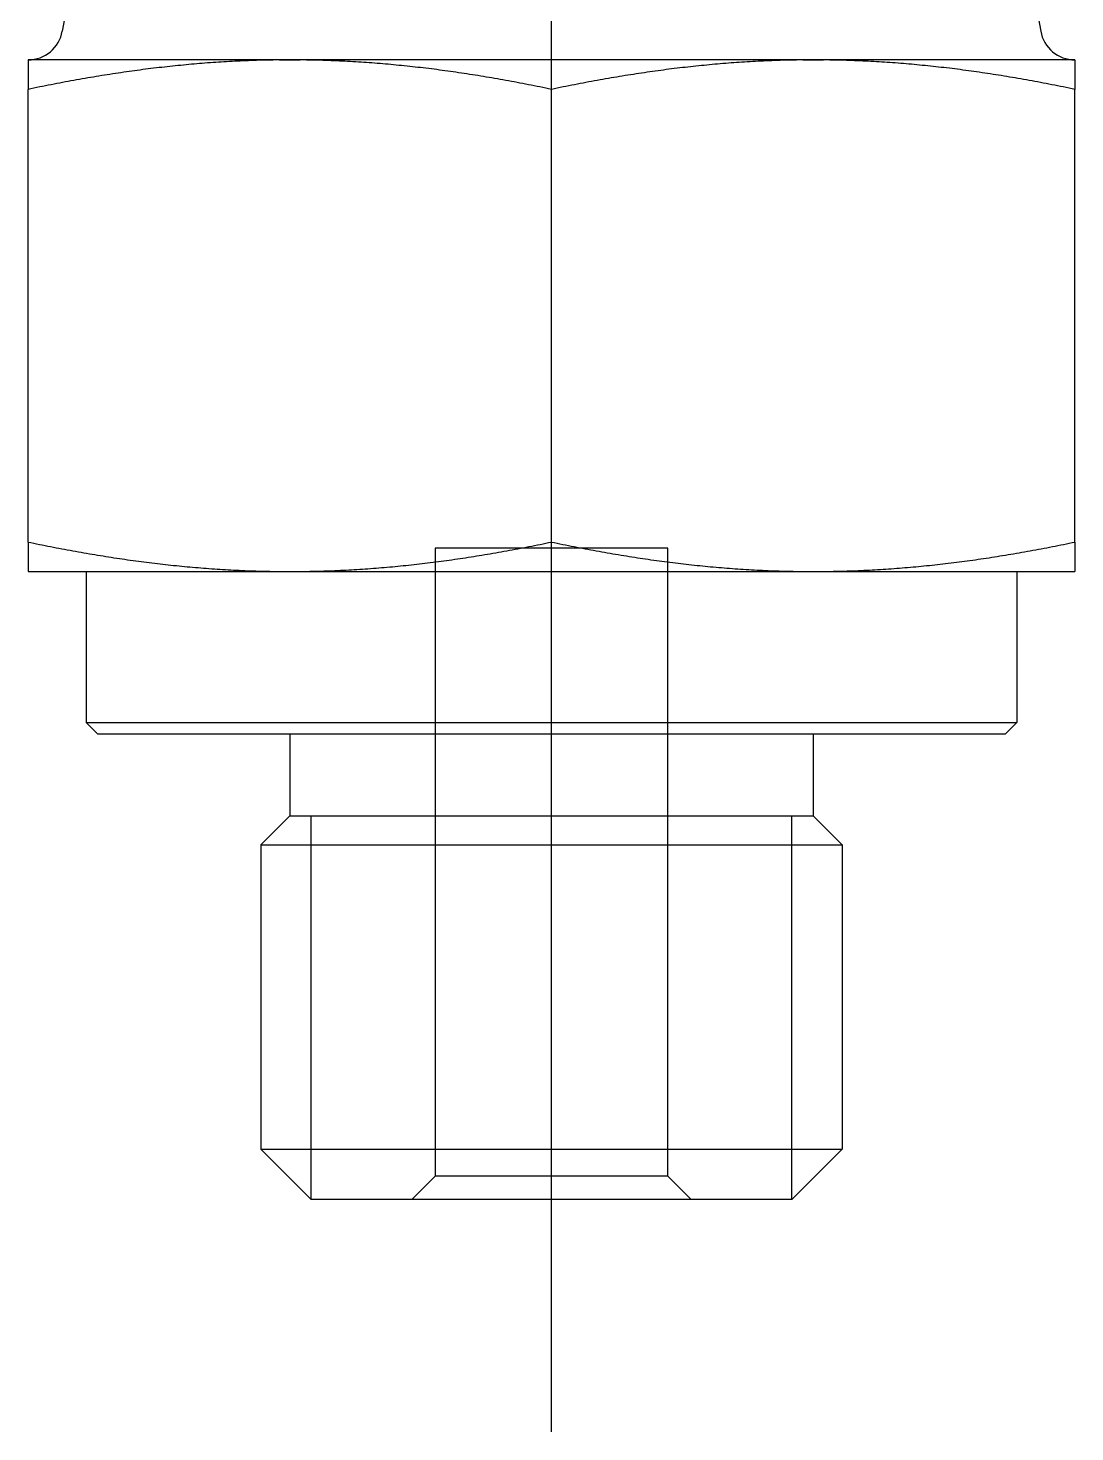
# Model space of a CAD drawing. Extents: x -10.3 to 48.9, y -18.9 to 23.3.
# Drawn here: x 35.92 to 44.92, y -2 to 10.07 of the extents above; entities that cross this region are included whole.
import ezdxf

# ---------------------------------------------------------------- set-up
doc = ezdxf.new("R2010")
doc.units = 0
doc.linetypes.add('CENTER', pattern=[50.8, 31.75, -6.35, 6.35, -6.35])
doc.linetypes.add('DASHED', pattern=[19.05, 12.7, -6.35])
doc.layers.get('0').update_dxf_attribs({"linetype": 'CONTINUOUS'})
doc.layers.add('CENTER', color=1, linetype='CENTER')

msp = doc.modelspace()

# ---------------------------------------------------------------- linework, layer by layer
at = {"color": 7, "linetype": 'CONTINUOUS'}
for p, q in [((36.419786, 11.2), (36.21394, 10.047263)), ((44.419786, 11.2), (44.625632, 10.047263)), ((35.919786, 9.800002), (35.919786, 9.799957)), ((44.919786, 9.799957), (35.919786, 9.8)), ((35.919786, 9.8), (35.919786, 9.546621)), ((38.080753, 9.8), (38.169786, 9.8)), ((38.080753, 9.799986), (38.258819, 9.799986)), ((38.169786, 9.8), (38.258819, 9.8)), ((42.580753, 9.8), (42.669786, 9.8)), ((42.580753, 9.799986), (42.758819, 9.799986)), ((42.669786, 9.8), (42.758819, 9.8)), ((44.919786, 9.800002), (44.919786, 9.799957)), ((44.919786, 9.8), (44.919786, 9.546621)), ((35.919786, 5.653379), (35.919786, 9.546621)), ((40.419786, 5.653379), (40.419786, 9.546621)), ((44.919786, 5.653379), (44.919786, 9.546621)), ((35.919786, 5.653379), (35.919786, 5.4)), ((44.919786, 5.653379), (44.919786, 5.4)), ((35.919786, 5.4), (44.919786, 5.4)), ((36.419786, 5.4), (36.419786, 4.1)), ((44.419786, 5.4), (44.419786, 4.1)), ((36.419786, 4.1), (44.419786, 4.1)), ((36.519786, 4), (36.419786, 4.1)), ((44.319786, 4), (36.519786, 4)), ((38.169786, 4), (38.169786, 3.3)), ((42.669786, 4), (42.669786, 3.3)), ((44.319786, 4), (44.419786, 4.1)), ((38.169786, 3.3), (37.919786, 3.05)), ((38.169786, 3.3), (42.669786, 3.3)), ((42.669786, 3.3), (42.919786, 3.05)), ((37.919786, 3.05), (42.919786, 3.05)), ((37.919786, 3.05), (37.919786, 0.433)), ((42.919786, 3.05), (42.919786, 0.433)), ((37.919786, 0.433), (42.919786, 0.433)), ((38.352786, 0), (37.919786, 0.433)), ((42.486786, 0), (42.919786, 0.433)), ((42.486786, 0), (38.352786, 0))]:
    msp.add_line(p, q, dxfattribs=at)
at = {"color": 3, "linetype": 'DASHED'}
for p, q in [((39.419786, 5.6), (39.419786, 0.2)), ((41.419786, 5.6), (39.419786, 5.6)), ((41.419786, 0.2), (41.419786, 5.6)), ((39.419786, 0.2), (39.219786, 0)), ((41.419786, 0.2), (39.419786, 0.2)), ((41.619786, 0), (41.419786, 0.2))]:
    msp.add_line(p, q, dxfattribs=at)
at = {"color": 3, "linetype": 'CONTINUOUS'}
for p, q in [((38.352786, 0), (38.352786, 3.3)), ((42.486786, 0), (42.486786, 3.3))]:
    msp.add_line(p, q, dxfattribs=at)
at = {"color": 7}
for points in [[(38.1698, 9.8, 0), (38.1458, 9.79997, 0), (38.1218, 9.79988, 0), (38.0979, 9.79972, 0), (38.074, 9.79951, 0), (38.0502, 9.79923, 0), (38.0264, 9.79889, 0), (38.0026, 9.79849, 0), (37.9789, 9.79804, 0), (37.9552, 9.79752, 0), (37.9316, 9.79694, 0), (37.908, 9.79631, 0), (37.8844, 9.79561, 0), (37.8608, 9.79486, 0), (37.8373, 9.79405, 0), (37.8138, 9.79318, 0), (37.7903, 9.79225, 0), (37.7669, 9.79127, 0), (37.7434, 9.79023, 0), (37.72, 9.78913, 0), (37.6967, 9.78797, 0), (37.6733, 9.78676, 0), (37.65, 9.78549, 0), (37.6266, 9.78417, 0), (37.6033, 9.78279, 0), (37.58, 9.78135, 0), (37.5567, 9.77986, 0), (37.5335, 9.77831, 0), (37.5102, 9.77671, 0), (37.487, 9.77505, 0), (37.4637, 9.77334, 0), (37.4405, 9.77157, 0), (37.4173, 9.76974, 0), (37.394, 9.76787, 0), (37.3708, 9.76593, 0), (37.3476, 9.76395, 0), (37.3244, 9.76191, 0), (37.3012, 9.75981, 0), (37.278, 9.75766, 0), (37.2548, 9.75546, 0), (37.2316, 9.7532, 0), (37.2084, 9.75089, 0), (37.1851, 9.74853, 0), (37.1619, 9.74611, 0), (37.1387, 9.74364, 0), (37.1154, 9.74112, 0), (37.0922, 9.73854, 0), (37.0689, 9.73591, 0), (37.0456, 9.73322, 0), (37.0224, 9.73048, 0), (36.9991, 9.72769, 0), (36.9758, 9.72485, 0), (36.9524, 9.72195, 0), (36.9291, 9.719, 0), (36.9057, 9.71599, 0), (36.8823, 9.71294, 0), (36.8589, 9.70983, 0), (36.8355, 9.70666, 0), (36.8121, 9.70345, 0), (36.7886, 9.70018, 0), (36.7651, 9.69686, 0), (36.7416, 9.69348, 0), (36.7181, 9.69005, 0), (36.6945, 9.68657, 0), (36.6709, 9.68303, 0), (36.6473, 9.67944, 0), (36.6236, 9.6758, 0), (36.5999, 9.67211, 0), (36.5762, 9.66836, 0), (36.5525, 9.66455, 0), (36.5287, 9.6607, 0), (36.5048, 9.65679, 0), (36.481, 9.65283, 0), (36.4571, 9.64881, 0), (36.4332, 9.64474, 0), (36.4092, 9.64061, 0), (36.3852, 9.63644, 0), (36.3611, 9.6322, 0), (36.337, 9.62792, 0), (36.3129, 9.62357, 0), (36.2887, 9.61918, 0), (36.2645, 9.61473, 0), (36.2402, 9.61022, 0), (36.2158, 9.60566, 0), (36.1915, 9.60105, 0), (36.167, 9.59638, 0), (36.1426, 9.59165, 0), (36.118, 9.58687, 0), (36.0935, 9.58204, 0), (36.0688, 9.57715, 0), (36.0441, 9.5722, 0), (36.0194, 9.5672, 0), (35.9946, 9.56214, 0), (35.9697, 9.55702, 0), (35.9448, 9.55185, 0), (35.9198, 9.54662, 0)], [(40.4198, 9.54662, 0), (40.3948, 9.55185, 0), (40.3699, 9.55702, 0), (40.345, 9.56214, 0), (40.3202, 9.5672, 0), (40.2955, 9.5722, 0), (40.2708, 9.57715, 0), (40.2461, 9.58204, 0), (40.2215, 9.58687, 0), (40.197, 9.59165, 0), (40.1725, 9.59638, 0), (40.1481, 9.60105, 0), (40.1237, 9.60566, 0), (40.0994, 9.61022, 0), (40.0751, 9.61473, 0), (40.0509, 9.61918, 0), (40.0267, 9.62357, 0), (40.0026, 9.62792, 0), (39.9785, 9.6322, 0), (39.9544, 9.63644, 0), (39.9304, 9.64061, 0), (39.9064, 9.64474, 0), (39.8825, 9.64881, 0), (39.8586, 9.65283, 0), (39.8347, 9.65679, 0), (39.8109, 9.6607, 0), (39.7871, 9.66455, 0), (39.7634, 9.66836, 0), (39.7396, 9.67211, 0), (39.716, 9.6758, 0), (39.6923, 9.67944, 0), (39.6687, 9.68303, 0), (39.6451, 9.68657, 0), (39.6215, 9.69005, 0), (39.598, 9.69348, 0), (39.5745, 9.69686, 0), (39.551, 9.70018, 0), (39.5275, 9.70345, 0), (39.5041, 9.70666, 0), (39.4806, 9.70983, 0), (39.4572, 9.71294, 0), (39.4339, 9.71599, 0), (39.4105, 9.719, 0), (39.3871, 9.72195, 0), (39.3638, 9.72485, 0), (39.3405, 9.72769, 0), (39.3172, 9.73048, 0), (39.2939, 9.73322, 0), (39.2707, 9.73591, 0), (39.2474, 9.73854, 0), (39.2241, 9.74112, 0), (39.2009, 9.74364, 0), (39.1777, 9.74611, 0), (39.1544, 9.74853, 0), (39.1312, 9.75089, 0), (39.108, 9.7532, 0), (39.0848, 9.75546, 0), (39.0616, 9.75766, 0), (39.0384, 9.75981, 0), (39.0152, 9.76191, 0), (38.9919, 9.76395, 0), (38.9687, 9.76593, 0), (38.9455, 9.76787, 0), (38.9223, 9.76974, 0), (38.8991, 9.77157, 0), (38.8758, 9.77334, 0), (38.8526, 9.77505, 0), (38.8294, 9.77671, 0), (38.8061, 9.77831, 0), (38.7828, 9.77986, 0), (38.7596, 9.78135, 0), (38.7363, 9.78279, 0), (38.7129, 9.78417, 0), (38.6896, 9.78549, 0), (38.6663, 9.78676, 0), (38.6429, 9.78797, 0), (38.6195, 9.78913, 0), (38.5961, 9.79023, 0), (38.5727, 9.79127, 0), (38.5493, 9.79225, 0), (38.5258, 9.79318, 0), (38.5023, 9.79405, 0), (38.4788, 9.79486, 0), (38.4552, 9.79561, 0), (38.4316, 9.79631, 0), (38.408, 9.79694, 0), (38.3843, 9.79752, 0), (38.3607, 9.79804, 0), (38.3369, 9.79849, 0), (38.3132, 9.79889, 0), (38.2894, 9.79923, 0), (38.2656, 9.79951, 0), (38.2417, 9.79972, 0), (38.2178, 9.79988, 0), (38.1938, 9.79997, 0), (38.1698, 9.8, 0)], [(42.6698, 9.8, 0), (42.6458, 9.79997, 0), (42.6218, 9.79988, 0), (42.5979, 9.79972, 0), (42.574, 9.79951, 0), (42.5502, 9.79923, 0), (42.5264, 9.79889, 0), (42.5026, 9.79849, 0), (42.4789, 9.79804, 0), (42.4552, 9.79752, 0), (42.4316, 9.79694, 0), (42.408, 9.79631, 0), (42.3844, 9.79561, 0), (42.3608, 9.79486, 0), (42.3373, 9.79405, 0), (42.3138, 9.79318, 0), (42.2903, 9.79225, 0), (42.2669, 9.79127, 0), (42.2434, 9.79023, 0), (42.22, 9.78913, 0), (42.1967, 9.78797, 0), (42.1733, 9.78676, 0), (42.15, 9.78549, 0), (42.1266, 9.78417, 0), (42.1033, 9.78279, 0), (42.08, 9.78135, 0), (42.0567, 9.77986, 0), (42.0335, 9.77831, 0), (42.0102, 9.77671, 0), (41.987, 9.77505, 0), (41.9637, 9.77334, 0), (41.9405, 9.77157, 0), (41.9173, 9.76974, 0), (41.894, 9.76787, 0), (41.8708, 9.76593, 0), (41.8476, 9.76395, 0), (41.8244, 9.76191, 0), (41.8012, 9.75981, 0), (41.778, 9.75766, 0), (41.7548, 9.75546, 0), (41.7316, 9.7532, 0), (41.7084, 9.75089, 0), (41.6851, 9.74853, 0), (41.6619, 9.74611, 0), (41.6387, 9.74364, 0), (41.6154, 9.74112, 0), (41.5922, 9.73854, 0), (41.5689, 9.73591, 0), (41.5456, 9.73322, 0), (41.5224, 9.73048, 0), (41.4991, 9.72769, 0), (41.4758, 9.72485, 0), (41.4524, 9.72195, 0), (41.4291, 9.719, 0), (41.4057, 9.71599, 0), (41.3823, 9.71294, 0), (41.3589, 9.70983, 0), (41.3355, 9.70666, 0), (41.3121, 9.70345, 0), (41.2886, 9.70018, 0), (41.2651, 9.69686, 0), (41.2416, 9.69348, 0), (41.2181, 9.69005, 0), (41.1945, 9.68657, 0), (41.1709, 9.68303, 0), (41.1473, 9.67944, 0), (41.1236, 9.6758, 0), (41.0999, 9.67211, 0), (41.0762, 9.66836, 0), (41.0525, 9.66455, 0), (41.0287, 9.6607, 0), (41.0048, 9.65679, 0), (40.981, 9.65283, 0), (40.9571, 9.64881, 0), (40.9332, 9.64474, 0), (40.9092, 9.64061, 0), (40.8852, 9.63644, 0), (40.8611, 9.6322, 0), (40.837, 9.62792, 0), (40.8129, 9.62357, 0), (40.7887, 9.61918, 0), (40.7645, 9.61473, 0), (40.7402, 9.61022, 0), (40.7158, 9.60566, 0), (40.6915, 9.60105, 0), (40.667, 9.59638, 0), (40.6426, 9.59165, 0), (40.618, 9.58687, 0), (40.5935, 9.58204, 0), (40.5688, 9.57715, 0), (40.5441, 9.5722, 0), (40.5194, 9.5672, 0), (40.4946, 9.56214, 0), (40.4697, 9.55702, 0), (40.4448, 9.55185, 0), (40.4198, 9.54662, 0)], [(44.9198, 9.54662, 0), (44.8948, 9.55185, 0), (44.8699, 9.55702, 0), (44.845, 9.56214, 0), (44.8202, 9.5672, 0), (44.7955, 9.5722, 0), (44.7708, 9.57715, 0), (44.7461, 9.58204, 0), (44.7215, 9.58687, 0), (44.697, 9.59165, 0), (44.6725, 9.59638, 0), (44.6481, 9.60105, 0), (44.6237, 9.60566, 0), (44.5994, 9.61022, 0), (44.5751, 9.61473, 0), (44.5509, 9.61918, 0), (44.5267, 9.62357, 0), (44.5026, 9.62792, 0), (44.4785, 9.6322, 0), (44.4544, 9.63644, 0), (44.4304, 9.64061, 0), (44.4064, 9.64474, 0), (44.3825, 9.64881, 0), (44.3586, 9.65283, 0), (44.3347, 9.65679, 0), (44.3109, 9.6607, 0), (44.2871, 9.66455, 0), (44.2634, 9.66836, 0), (44.2396, 9.67211, 0), (44.216, 9.6758, 0), (44.1923, 9.67944, 0), (44.1687, 9.68303, 0), (44.1451, 9.68657, 0), (44.1215, 9.69005, 0), (44.098, 9.69348, 0), (44.0745, 9.69686, 0), (44.051, 9.70018, 0), (44.0275, 9.70345, 0), (44.0041, 9.70666, 0), (43.9806, 9.70983, 0), (43.9572, 9.71294, 0), (43.9339, 9.71599, 0), (43.9105, 9.719, 0), (43.8871, 9.72195, 0), (43.8638, 9.72485, 0), (43.8405, 9.72769, 0), (43.8172, 9.73048, 0), (43.7939, 9.73322, 0), (43.7707, 9.73591, 0), (43.7474, 9.73854, 0), (43.7241, 9.74112, 0), (43.7009, 9.74364, 0), (43.6777, 9.74611, 0), (43.6544, 9.74853, 0), (43.6312, 9.75089, 0), (43.608, 9.7532, 0), (43.5848, 9.75546, 0), (43.5616, 9.75766, 0), (43.5384, 9.75981, 0), (43.5152, 9.76191, 0), (43.4919, 9.76395, 0), (43.4687, 9.76593, 0), (43.4455, 9.76787, 0), (43.4223, 9.76974, 0), (43.3991, 9.77157, 0), (43.3758, 9.77334, 0), (43.3526, 9.77505, 0), (43.3294, 9.77671, 0), (43.3061, 9.77831, 0), (43.2828, 9.77986, 0), (43.2596, 9.78135, 0), (43.2363, 9.78279, 0), (43.2129, 9.78417, 0), (43.1896, 9.78549, 0), (43.1663, 9.78676, 0), (43.1429, 9.78797, 0), (43.1195, 9.78913, 0), (43.0961, 9.79023, 0), (43.0727, 9.79127, 0), (43.0493, 9.79225, 0), (43.0258, 9.79318, 0), (43.0023, 9.79405, 0), (42.9788, 9.79486, 0), (42.9552, 9.79561, 0), (42.9316, 9.79631, 0), (42.908, 9.79694, 0), (42.8843, 9.79752, 0), (42.8607, 9.79804, 0), (42.8369, 9.79849, 0), (42.8132, 9.79889, 0), (42.7894, 9.79923, 0), (42.7656, 9.79951, 0), (42.7417, 9.79972, 0), (42.7178, 9.79988, 0), (42.6938, 9.79997, 0), (42.6698, 9.8, 0)], [(35.9198, 5.65338, 0), (35.9441, 5.64828, 0), (35.9685, 5.64323, 0), (35.9927, 5.63824, 0), (36.017, 5.63329, 0), (36.0412, 5.6284, 0), (36.0653, 5.62355, 0), (36.0894, 5.61876, 0), (36.1135, 5.61402, 0), (36.1375, 5.60933, 0), (36.1615, 5.60469, 0), (36.1855, 5.6001, 0), (36.2094, 5.59556, 0), (36.2333, 5.59107, 0), (36.2571, 5.58663, 0), (36.2809, 5.58224, 0), (36.3047, 5.5779, 0), (36.3285, 5.57361, 0), (36.3522, 5.56938, 0), (36.3759, 5.56519, 0), (36.3996, 5.56105, 0), (36.4232, 5.55697, 0), (36.4468, 5.55293, 0), (36.4704, 5.54894, 0), (36.494, 5.54501, 0), (36.5175, 5.54112, 0), (36.541, 5.53729, 0), (36.5645, 5.5335, 0), (36.588, 5.52977, 0), (36.6115, 5.52608, 0), (36.6349, 5.52245, 0), (36.6583, 5.51887, 0), (36.6818, 5.51533, 0), (36.7051, 5.51185, 0), (36.7285, 5.50842, 0), (36.7519, 5.50504, 0), (36.7752, 5.50171, 0), (36.7986, 5.49843, 0), (36.8219, 5.4952, 0), (36.8452, 5.49202, 0), (36.8685, 5.48889, 0), (36.8918, 5.48582, 0), (36.9151, 5.48279, 0), (36.9384, 5.47982, 0), (36.9617, 5.47689, 0), (36.985, 5.47402, 0), (37.0082, 5.4712, 0), (37.0315, 5.46843, 0), (37.0548, 5.46572, 0), (37.0781, 5.46305, 0), (37.1014, 5.46044, 0), (37.1246, 5.45788, 0), (37.1479, 5.45537, 0), (37.1712, 5.45291, 0), (37.1945, 5.45051, 0), (37.2178, 5.44816, 0), (37.2411, 5.44586, 0), (37.2644, 5.44362, 0), (37.2878, 5.44142, 0), (37.3111, 5.43929, 0), (37.3345, 5.4372, 0), (37.3578, 5.43517, 0), (37.3812, 5.43319, 0), (37.4046, 5.43127, 0), (37.428, 5.4294, 0), (37.4515, 5.42759, 0), (37.4749, 5.42583, 0), (37.4984, 5.42413, 0), (37.5219, 5.42248, 0), (37.5454, 5.42089, 0), (37.569, 5.41935, 0), (37.5926, 5.41787, 0), (37.6162, 5.41644, 0), (37.6398, 5.41508, 0), (37.6635, 5.41377, 0), (37.6872, 5.41251, 0), (37.7109, 5.41132, 0), (37.7346, 5.41018, 0), (37.7584, 5.4091, 0), (37.7823, 5.40808, 0), (37.8061, 5.40711, 0), (37.8301, 5.40621, 0), (37.854, 5.40537, 0), (37.878, 5.40458, 0), (37.902, 5.40386, 0), (37.9261, 5.4032, 0), (37.9502, 5.4026, 0), (37.9744, 5.40206, 0), (37.9987, 5.40158, 0), (38.0229, 5.40116, 0), (38.0473, 5.40081, 0), (38.0717, 5.40052, 0), (38.0961, 5.40029, 0), (38.1206, 5.40013, 0), (38.1452, 5.40003, 0), (38.1698, 5.4, 0)], [(38.1698, 5.4, 0), (38.1944, 5.40003, 0), (38.219, 5.40013, 0), (38.2435, 5.40029, 0), (38.2679, 5.40052, 0), (38.2923, 5.40081, 0), (38.3166, 5.40116, 0), (38.3409, 5.40158, 0), (38.3651, 5.40206, 0), (38.3893, 5.4026, 0), (38.4135, 5.4032, 0), (38.4375, 5.40386, 0), (38.4616, 5.40458, 0), (38.4856, 5.40537, 0), (38.5095, 5.40621, 0), (38.5334, 5.40711, 0), (38.5573, 5.40808, 0), (38.5811, 5.4091, 0), (38.6049, 5.41018, 0), (38.6287, 5.41132, 0), (38.6524, 5.41251, 0), (38.6761, 5.41377, 0), (38.6998, 5.41508, 0), (38.7234, 5.41644, 0), (38.747, 5.41787, 0), (38.7706, 5.41935, 0), (38.7941, 5.42089, 0), (38.8177, 5.42248, 0), (38.8412, 5.42413, 0), (38.8646, 5.42583, 0), (38.8881, 5.42759, 0), (38.9115, 5.4294, 0), (38.9349, 5.43127, 0), (38.9583, 5.43319, 0), (38.9817, 5.43517, 0), (39.0051, 5.4372, 0), (39.0285, 5.43929, 0), (39.0518, 5.44142, 0), (39.0751, 5.44362, 0), (39.0985, 5.44586, 0), (39.1218, 5.44816, 0), (39.1451, 5.45051, 0), (39.1684, 5.45291, 0), (39.1917, 5.45537, 0), (39.2149, 5.45788, 0), (39.2382, 5.46044, 0), (39.2615, 5.46305, 0), (39.2848, 5.46572, 0), (39.3081, 5.46843, 0), (39.3313, 5.4712, 0), (39.3546, 5.47402, 0), (39.3779, 5.47689, 0), (39.4012, 5.47982, 0), (39.4245, 5.48279, 0), (39.4478, 5.48582, 0), (39.4711, 5.48889, 0), (39.4944, 5.49202, 0), (39.5177, 5.4952, 0), (39.541, 5.49843, 0), (39.5643, 5.50171, 0), (39.5877, 5.50504, 0), (39.6111, 5.50842, 0), (39.6344, 5.51185, 0), (39.6578, 5.51533, 0), (39.6812, 5.51887, 0), (39.7046, 5.52245, 0), (39.7281, 5.52608, 0), (39.7515, 5.52977, 0), (39.775, 5.5335, 0), (39.7985, 5.53729, 0), (39.822, 5.54112, 0), (39.8456, 5.54501, 0), (39.8692, 5.54894, 0), (39.8927, 5.55293, 0), (39.9164, 5.55697, 0), (39.94, 5.56105, 0), (39.9637, 5.56519, 0), (39.9874, 5.56938, 0), (40.0111, 5.57361, 0), (40.0348, 5.5779, 0), (40.0586, 5.58224, 0), (40.0825, 5.58663, 0), (40.1063, 5.59107, 0), (40.1302, 5.59556, 0), (40.1541, 5.6001, 0), (40.1781, 5.60469, 0), (40.2021, 5.60933, 0), (40.2261, 5.61402, 0), (40.2502, 5.61876, 0), (40.2743, 5.62355, 0), (40.2984, 5.6284, 0), (40.3226, 5.63329, 0), (40.3468, 5.63824, 0), (40.3711, 5.64323, 0), (40.3954, 5.64828, 0), (40.4198, 5.65338, 0)], [(40.4198, 5.65338, 0), (40.4441, 5.64828, 0), (40.4685, 5.64323, 0), (40.4927, 5.63824, 0), (40.517, 5.63329, 0), (40.5412, 5.6284, 0), (40.5653, 5.62355, 0), (40.5894, 5.61876, 0), (40.6135, 5.61402, 0), (40.6375, 5.60933, 0), (40.6615, 5.60469, 0), (40.6855, 5.6001, 0), (40.7094, 5.59556, 0), (40.7333, 5.59107, 0), (40.7571, 5.58663, 0), (40.7809, 5.58224, 0), (40.8047, 5.5779, 0), (40.8285, 5.57361, 0), (40.8522, 5.56938, 0), (40.8759, 5.56519, 0), (40.8996, 5.56105, 0), (40.9232, 5.55697, 0), (40.9468, 5.55293, 0), (40.9704, 5.54894, 0), (40.994, 5.54501, 0), (41.0175, 5.54112, 0), (41.041, 5.53729, 0), (41.0645, 5.5335, 0), (41.088, 5.52977, 0), (41.1115, 5.52608, 0), (41.1349, 5.52245, 0), (41.1583, 5.51887, 0), (41.1818, 5.51533, 0), (41.2051, 5.51185, 0), (41.2285, 5.50842, 0), (41.2519, 5.50504, 0), (41.2752, 5.50171, 0), (41.2986, 5.49843, 0), (41.3219, 5.4952, 0), (41.3452, 5.49202, 0), (41.3685, 5.48889, 0), (41.3918, 5.48582, 0), (41.4151, 5.48279, 0), (41.4384, 5.47982, 0), (41.4617, 5.47689, 0), (41.485, 5.47402, 0), (41.5082, 5.4712, 0), (41.5315, 5.46843, 0), (41.5548, 5.46572, 0), (41.5781, 5.46305, 0), (41.6014, 5.46044, 0), (41.6246, 5.45788, 0), (41.6479, 5.45537, 0), (41.6712, 5.45291, 0), (41.6945, 5.45051, 0), (41.7178, 5.44816, 0), (41.7411, 5.44586, 0), (41.7644, 5.44362, 0), (41.7878, 5.44142, 0), (41.8111, 5.43929, 0), (41.8345, 5.4372, 0), (41.8578, 5.43517, 0), (41.8812, 5.43319, 0), (41.9046, 5.43127, 0), (41.928, 5.4294, 0), (41.9515, 5.42759, 0), (41.9749, 5.42583, 0), (41.9984, 5.42413, 0), (42.0219, 5.42248, 0), (42.0454, 5.42089, 0), (42.069, 5.41935, 0), (42.0926, 5.41787, 0), (42.1162, 5.41644, 0), (42.1398, 5.41508, 0), (42.1635, 5.41377, 0), (42.1872, 5.41251, 0), (42.2109, 5.41132, 0), (42.2346, 5.41018, 0), (42.2584, 5.4091, 0), (42.2823, 5.40808, 0), (42.3061, 5.40711, 0), (42.3301, 5.40621, 0), (42.354, 5.40537, 0), (42.378, 5.40458, 0), (42.402, 5.40386, 0), (42.4261, 5.4032, 0), (42.4502, 5.4026, 0), (42.4744, 5.40206, 0), (42.4987, 5.40158, 0), (42.5229, 5.40116, 0), (42.5473, 5.40081, 0), (42.5717, 5.40052, 0), (42.5961, 5.40029, 0), (42.6206, 5.40013, 0), (42.6452, 5.40003, 0), (42.6698, 5.4, 0)], [(42.6698, 5.4, 0), (42.6944, 5.40003, 0), (42.719, 5.40013, 0), (42.7435, 5.40029, 0), (42.7679, 5.40052, 0), (42.7923, 5.40081, 0), (42.8166, 5.40116, 0), (42.8409, 5.40158, 0), (42.8651, 5.40206, 0), (42.8893, 5.4026, 0), (42.9135, 5.4032, 0), (42.9375, 5.40386, 0), (42.9616, 5.40458, 0), (42.9856, 5.40537, 0), (43.0095, 5.40621, 0), (43.0334, 5.40711, 0), (43.0573, 5.40808, 0), (43.0811, 5.4091, 0), (43.1049, 5.41018, 0), (43.1287, 5.41132, 0), (43.1524, 5.41251, 0), (43.1761, 5.41377, 0), (43.1998, 5.41508, 0), (43.2234, 5.41644, 0), (43.247, 5.41787, 0), (43.2706, 5.41935, 0), (43.2941, 5.42089, 0), (43.3177, 5.42248, 0), (43.3412, 5.42413, 0), (43.3646, 5.42583, 0), (43.3881, 5.42759, 0), (43.4115, 5.4294, 0), (43.4349, 5.43127, 0), (43.4583, 5.43319, 0), (43.4817, 5.43517, 0), (43.5051, 5.4372, 0), (43.5285, 5.43929, 0), (43.5518, 5.44142, 0), (43.5751, 5.44362, 0), (43.5985, 5.44586, 0), (43.6218, 5.44816, 0), (43.6451, 5.45051, 0), (43.6684, 5.45291, 0), (43.6917, 5.45537, 0), (43.7149, 5.45788, 0), (43.7382, 5.46044, 0), (43.7615, 5.46305, 0), (43.7848, 5.46572, 0), (43.8081, 5.46843, 0), (43.8313, 5.4712, 0), (43.8546, 5.47402, 0), (43.8779, 5.47689, 0), (43.9012, 5.47982, 0), (43.9245, 5.48279, 0), (43.9478, 5.48582, 0), (43.9711, 5.48889, 0), (43.9944, 5.49202, 0), (44.0177, 5.4952, 0), (44.041, 5.49843, 0), (44.0643, 5.50171, 0), (44.0877, 5.50504, 0), (44.1111, 5.50842, 0), (44.1344, 5.51185, 0), (44.1578, 5.51533, 0), (44.1812, 5.51887, 0), (44.2046, 5.52245, 0), (44.2281, 5.52608, 0), (44.2515, 5.52977, 0), (44.275, 5.5335, 0), (44.2985, 5.53729, 0), (44.322, 5.54112, 0), (44.3456, 5.54501, 0), (44.3692, 5.54894, 0), (44.3927, 5.55293, 0), (44.4164, 5.55697, 0), (44.44, 5.56105, 0), (44.4637, 5.56519, 0), (44.4874, 5.56938, 0), (44.5111, 5.57361, 0), (44.5348, 5.5779, 0), (44.5586, 5.58224, 0), (44.5825, 5.58663, 0), (44.6063, 5.59107, 0), (44.6302, 5.59556, 0), (44.6541, 5.6001, 0), (44.6781, 5.60469, 0), (44.7021, 5.60933, 0), (44.7261, 5.61402, 0), (44.7502, 5.61876, 0), (44.7743, 5.62355, 0), (44.7984, 5.6284, 0), (44.8226, 5.63329, 0), (44.8468, 5.63824, 0), (44.8711, 5.64323, 0), (44.8954, 5.64828, 0), (44.9198, 5.65338, 0)]]:
    msp.add_polyline3d(points, dxfattribs=at)
at = {"color": 7, "linetype": 'CONTINUOUS'}
for centre, start, end in [((35.918612, 10.1), 270.2242562, 349.8753283), ((44.92096, 10.1), 190.1246717, 269.7757438)]:
    msp.add_arc(centre, 0.3, start, end, dxfattribs=at)
at = {"layer": 'CENTER', "color": 1, "linetype": 'CENTER'}
msp.add_line((40.419786, -2), (40.419786, 23.3), dxfattribs=at)

doc.saveas('drawing.dxf')
